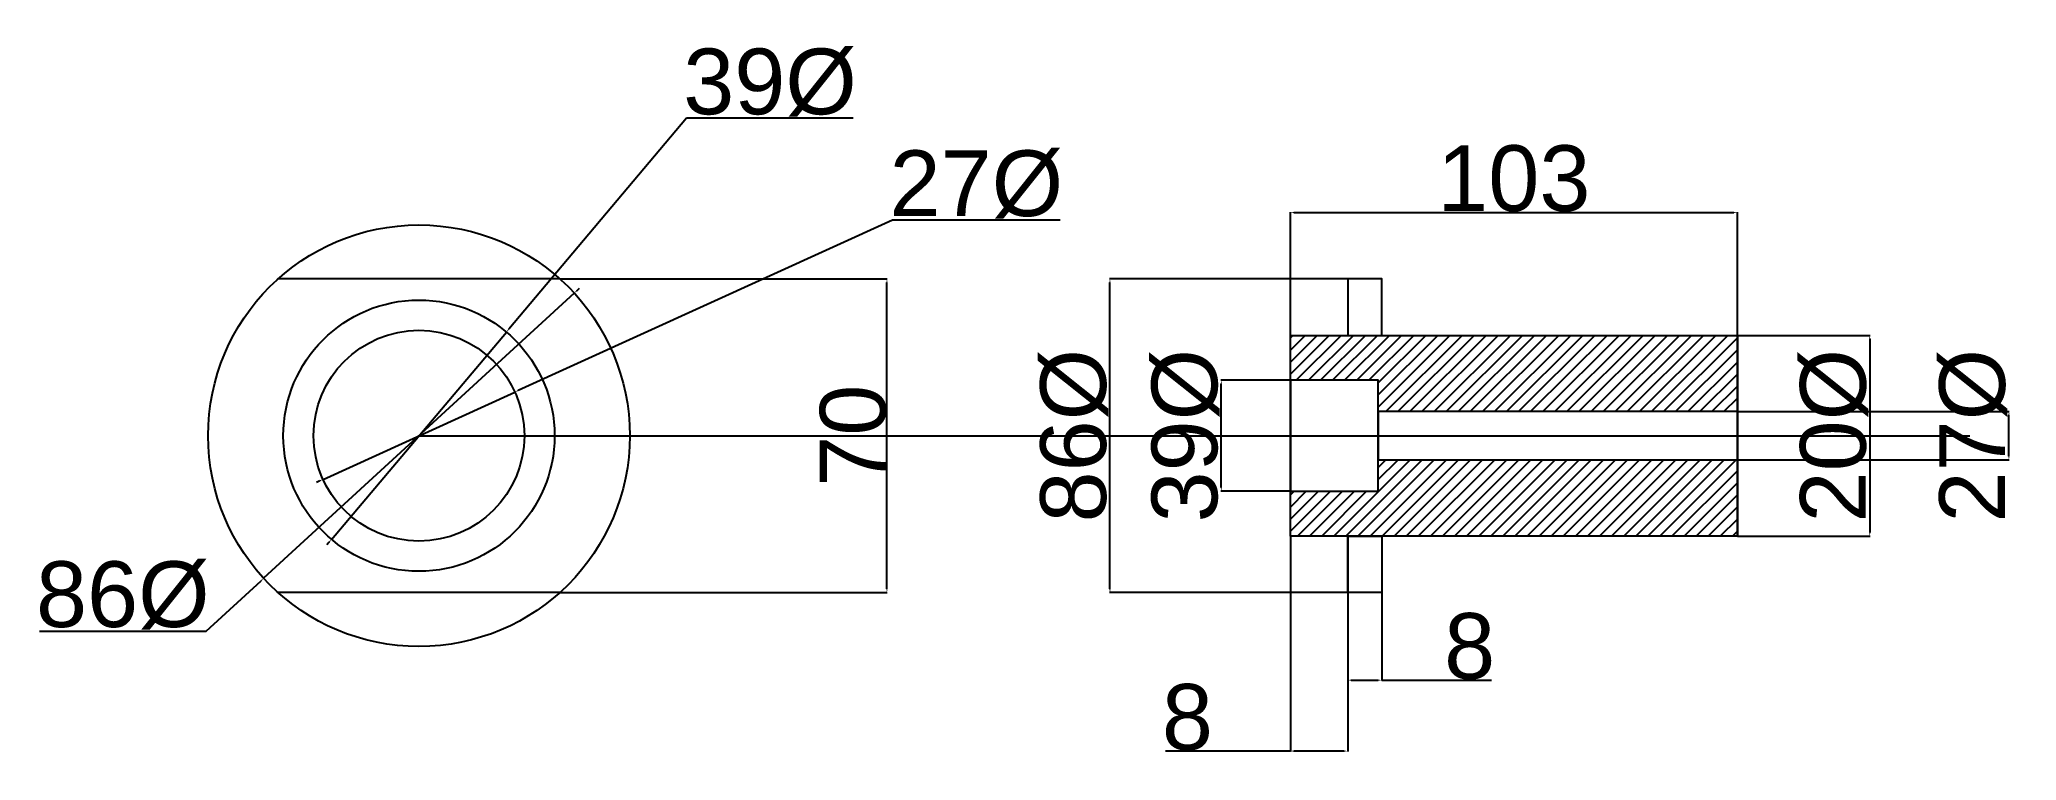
# Model space of a CAD drawing. Header units: millimetres. Extents: x 707 to 7321, y 285 to 2698.
import ezdxf

# ---------------------------------------------------------------- set-up
doc = ezdxf.new("R2010")
doc.units = ezdxf.units.MM
doc.styles.get("Standard").update_dxf_attribs({"font": 'arial.ttf'})
doc.dimstyles.new('ISO-25', dxfattribs={"dimtxt": 2.5, "dimasz": 2.5, "dimexe": 1.25, "dimexo": 0.625, "dimtad": 1, "dimtxsty": 'Standard', "dimcen": 2.5, "dimadec": 0, "dimazin": 0, "dimtfac": 1, "dimtmove": 0, "dimatfit": 3, "dimfxl": 1, "dimarcsym": 0})

# ---------------------------------------------------------------- blocks, each defined once
blk = doc.blocks.new('*D3')
at = {"color": 0, "linetype": 'Continuous', "lineweight": -2, "transparency": 16777216}
for p, q in [((4891.4, 1036.6), (4891.4, 2120.4)), ((4903.4, 2119.1), (6374.9, 2119.1)), ((6386.9, 1036.6), (6386.9, 2120.4))]:
    blk.add_line(p, q, dxfattribs=at)
at = {"color": 0, "linetype": 'Continuous', "transparency": 16777216}
for points in [[(4903.4, 2121.1), (4903.4, 2117.1), (4891.4, 2119.1)], [(6374.9, 2121.1), (6374.9, 2117.1), (6386.9, 2119.1)]]:
    blk.add_solid(points, dxfattribs=at)
at = {"layer": 'Defpoints', "color": 0, "linetype": 'Continuous', "transparency": 16777216}
for p in [(6386.9, 2119.1), (4891.4, 1036), (6386.9, 1036)]:
    blk.add_point(p, dxfattribs=at)
at = {"color": 0, "linetype": 'Continuous', "transparency": 16777216, "insert": (5639.1, 2232.1), "char_height": 220, "attachment_point": 5}
blk.add_mtext('103', dxfattribs=at)
blk = doc.blocks.new('*D4')
at = {"color": 0, "linetype": 'Continuous', "lineweight": -2, "transparency": 16777216}
for p, q in [((6387.5, 1707.7), (6831.1, 1707.7)), ((6829.9, 1695.7), (6829.9, 1048)), ((6387.5, 1036), (6831.1, 1036))]:
    blk.add_line(p, q, dxfattribs=at)
at = {"color": 0, "linetype": 'Continuous', "transparency": 16777216}
for points in [[(6827.9, 1695.7), (6831.9, 1695.7), (6829.9, 1707.7)], [(6827.9, 1048), (6831.9, 1048), (6829.9, 1036)]]:
    blk.add_solid(points, dxfattribs=at)
at = {"layer": 'Defpoints', "color": 0, "linetype": 'Continuous', "transparency": 16777216}
for p in [(6386.9, 1707.7), (6386.9, 1036), (6829.9, 1036)]:
    blk.add_point(p, dxfattribs=at)
at = {"color": 0, "linetype": 'Continuous', "transparency": 16777216, "insert": (6710.8, 1371.8), "char_height": 220, "attachment_point": 5, "rotation": 90}
blk.add_mtext('20%%C', dxfattribs=at)
blk = doc.blocks.new('*D5')
at = {"color": 0, "linetype": 'Continuous', "lineweight": -2, "transparency": 16777216}
for p, q in [((6387.5, 1452.3), (7296.7, 1452.3)), ((7295.5, 1303.4), (7295.5, 1440.3)), ((6387.5, 1291.4), (7296.7, 1291.4))]:
    blk.add_line(p, q, dxfattribs=at)
at = {"color": 0, "linetype": 'Continuous', "transparency": 16777216}
for points in [[(7293.5, 1440.3), (7297.5, 1440.3), (7295.5, 1452.3)], [(7293.5, 1303.4), (7297.5, 1303.4), (7295.5, 1291.4)]]:
    blk.add_solid(points, dxfattribs=at)
at = {"layer": 'Defpoints', "color": 0, "linetype": 'Continuous', "transparency": 16777216}
for p in [(6386.9, 1452.3), (7295.5, 1452.3), (6386.9, 1291.4)]:
    blk.add_point(p, dxfattribs=at)
at = {"color": 0, "linetype": 'Continuous', "transparency": 16777216, "insert": (7176.4, 1371.8), "char_height": 220, "attachment_point": 5, "rotation": 90}
blk.add_mtext('27%%C', dxfattribs=at)
blk = doc.blocks.new('*D6')
at = {"color": 0, "linetype": 'Continuous', "lineweight": -2, "transparency": 16777216}
for p, q in [((4890.7, 1557.2), (4659, 1557.2)), ((4660.3, 1198.5), (4660.3, 1545.2)), ((4890.7, 1186.5), (4659, 1186.5))]:
    blk.add_line(p, q, dxfattribs=at)
at = {"color": 0, "linetype": 'Continuous', "transparency": 16777216}
for points in [[(4658.3, 1545.2), (4662.3, 1545.2), (4660.3, 1557.2)], [(4658.3, 1198.5), (4662.3, 1198.5), (4660.3, 1186.5)]]:
    blk.add_solid(points, dxfattribs=at)
at = {"layer": 'Defpoints', "color": 0, "linetype": 'Continuous', "transparency": 16777216}
for p in [(4660.3, 1557.2), (4891.4, 1557.2), (4891.4, 1186.5)]:
    blk.add_point(p, dxfattribs=at)
at = {"color": 0, "linetype": 'Continuous', "transparency": 16777216, "insert": (4541.2, 1371.8), "char_height": 220, "attachment_point": 5, "rotation": 90}
blk.add_mtext('39%%C', dxfattribs=at)
blk = doc.blocks.new('*D7')
at = {"color": 0, "linetype": 'Continuous', "lineweight": -2, "transparency": 16777216}
for p, q in [((5083.3, 846.8), (5083.3, 552.4)), ((5197.4, 846.8), (5197.4, 552.4)), ((5095.3, 553.7), (5185.4, 553.7)), ((5197.4, 553.7), (5564.4, 553.7))]:
    blk.add_line(p, q, dxfattribs=at)
at = {"color": 0, "linetype": 'Continuous', "transparency": 16777216}
for points in [[(5095.3, 555.7), (5095.3, 551.7), (5083.3, 553.7)], [(5185.4, 555.7), (5185.4, 551.7), (5197.4, 553.7)]]:
    blk.add_solid(points, dxfattribs=at)
at = {"layer": 'Defpoints', "color": 0, "linetype": 'Continuous', "transparency": 16777216}
for p in [(5083.3, 847.4), (5197.4, 847.4), (5083.3, 553.7)]:
    blk.add_point(p, dxfattribs=at)
at = {"color": 0, "linetype": 'Continuous', "transparency": 16777216, "insert": (5491.3, 666.6), "char_height": 220, "attachment_point": 5}
blk.add_mtext('8', dxfattribs=at)
blk = doc.blocks.new('*D8')
at = {"color": 0, "linetype": 'Continuous', "lineweight": -2, "transparency": 16777216}
for p, q in [((4891.4, 1035.4), (4891.4, 315.1)), ((5083.3, 1035.4), (5083.3, 315.1)), ((4891.4, 316.3), (4473.9, 316.3)), ((5071.3, 316.3), (4903.4, 316.3))]:
    blk.add_line(p, q, dxfattribs=at)
at = {"color": 0, "linetype": 'Continuous', "transparency": 16777216}
for points in [[(4903.4, 318.3), (4903.4, 314.3), (4891.4, 316.3)], [(5071.3, 318.3), (5071.3, 314.3), (5083.3, 316.3)]]:
    blk.add_solid(points, dxfattribs=at)
at = {"layer": 'Defpoints', "color": 0, "linetype": 'Continuous', "transparency": 16777216}
for p in [(4891.4, 1036), (5083.3, 1036), (4891.4, 316.3)]:
    blk.add_point(p, dxfattribs=at)
at = {"color": 0, "linetype": 'Continuous', "transparency": 16777216, "insert": (4547, 429.3), "char_height": 220, "attachment_point": 5}
blk.add_mtext('8', dxfattribs=at)
blk = doc.blocks.new('*D9')
at = {"color": 0, "linetype": 'Continuous', "lineweight": -2, "transparency": 16777216}
for p, q in [((5082.7, 1896.3), (4286.6, 1896.3)), ((4287.9, 858.8), (4287.9, 1884.3)), ((5082.7, 846.8), (4286.6, 846.8))]:
    blk.add_line(p, q, dxfattribs=at)
at = {"color": 0, "linetype": 'Continuous', "transparency": 16777216}
for points in [[(4285.9, 1884.3), (4289.9, 1884.3), (4287.9, 1896.3)], [(4285.9, 858.8), (4289.9, 858.8), (4287.9, 846.8)]]:
    blk.add_solid(points, dxfattribs=at)
at = {"layer": 'Defpoints', "color": 0, "linetype": 'Continuous', "transparency": 16777216}
for p in [(4287.9, 1896.3), (5083.3, 1896.3), (5083.3, 846.8)]:
    blk.add_point(p, dxfattribs=at)
at = {"color": 0, "linetype": 'Continuous', "transparency": 16777216, "insert": (4168.8, 1371.8), "char_height": 220, "attachment_point": 5, "rotation": 90}
blk.add_mtext('86%%C', dxfattribs=at)
blk = doc.blocks.new('*D10')
at = {"color": 0, "linetype": 'Continuous', "lineweight": -2, "transparency": 16777216}
for p, q in [((2504.3, 1857.1), (2513.2, 1865.2)), ((2495.5, 1849), (1456.5, 894.7)), ((1264.3, 718.2), (1447.7, 886.6)), ((706.7, 718.2), (1264.3, 718.2))]:
    blk.add_line(p, q, dxfattribs=at)
at = {"color": 0, "linetype": 'Continuous', "transparency": 16777216}
for points in [[(2503, 1858.6), (2505.7, 1855.6), (2495.5, 1849)], [(1446.3, 888.1), (1449, 885.1), (1456.5, 894.7)]]:
    blk.add_solid(points, dxfattribs=at)
at = {"layer": 'Defpoints', "color": 0, "linetype": 'Continuous', "transparency": 16777216}
for p in [(2495.5, 1849), (1456.5, 894.7)]:
    blk.add_point(p, dxfattribs=at)
at = {"color": 0, "linetype": 'Continuous', "transparency": 16777216, "insert": (985.2, 837.3), "char_height": 220, "attachment_point": 5}
blk.add_mtext('86%%C', dxfattribs=at)
blk = doc.blocks.new('*D11')
at = {"color": 0, "linetype": 'Continuous', "lineweight": -2, "transparency": 16777216}
for p, q in [((2871.6, 2434.2), (2276.2, 1728)), ((3428.8, 2434.2), (2871.6, 2434.2)), ((1683.5, 1024.9), (2268.5, 1718.8)), ((1675.8, 1015.7), (1668.1, 1006.6))]:
    blk.add_line(p, q, dxfattribs=at)
at = {"color": 0, "linetype": 'Continuous', "transparency": 16777216}
for points in [[(2274.7, 1729.2), (2277.8, 1726.7), (2268.5, 1718.8)], [(1674.3, 1017), (1677.3, 1014.4), (1683.5, 1024.9)]]:
    blk.add_solid(points, dxfattribs=at)
at = {"layer": 'Defpoints', "color": 0, "linetype": 'Continuous', "transparency": 16777216}
for p in [(2268.5, 1718.8), (1683.5, 1024.9)]:
    blk.add_point(p, dxfattribs=at)
at = {"color": 0, "linetype": 'Continuous', "transparency": 16777216, "insert": (3150.5, 2553.3), "char_height": 220, "attachment_point": 5}
blk.add_mtext('39%%C', dxfattribs=at)
blk = doc.blocks.new('*D12')
at = {"color": 0, "linetype": 'Continuous', "lineweight": -2, "transparency": 16777216}
for p, q in [((3560, 2093.4), (2307.9, 1523)), ((4121.2, 2093.4), (3560, 2093.4)), ((1655.1, 1225.7), (2297, 1518)), ((1644.1, 1220.7), (1633.2, 1215.7))]:
    blk.add_line(p, q, dxfattribs=at)
at = {"color": 0, "linetype": 'Continuous', "transparency": 16777216}
for points in [[(2307.1, 1524.8), (2308.7, 1521.2), (2297, 1518)], [(1643.3, 1222.5), (1645, 1218.9), (1655.1, 1225.7)]]:
    blk.add_solid(points, dxfattribs=at)
at = {"layer": 'Defpoints', "color": 0, "linetype": 'Continuous', "transparency": 16777216}
for p in [(2297, 1518), (1655.1, 1225.7)]:
    blk.add_point(p, dxfattribs=at)
at = {"color": 0, "linetype": 'Continuous', "transparency": 16777216, "insert": (3840.9, 2212.5), "char_height": 220, "attachment_point": 5}
blk.add_mtext('27%%C', dxfattribs=at)
blk = doc.blocks.new('*D13')
at = {"color": 0, "linetype": 'Continuous', "lineweight": -2, "transparency": 16777216}
for p, q in [((2448.3, 1896.3), (3543, 1896.3)), ((3541.8, 859.4), (3541.8, 1884.3)), ((2448.3, 847.4), (3543, 847.4))]:
    blk.add_line(p, q, dxfattribs=at)
at = {"color": 0, "linetype": 'Continuous', "transparency": 16777216}
for points in [[(3539.8, 1884.3), (3543.8, 1884.3), (3541.8, 1896.3)], [(3539.8, 859.4), (3543.8, 859.4), (3541.8, 847.4)]]:
    blk.add_solid(points, dxfattribs=at)
at = {"layer": 'Defpoints', "color": 0, "linetype": 'Continuous', "transparency": 16777216}
for p in [(2447.7, 1896.3), (3541.8, 1896.3), (2447.7, 847.4)]:
    blk.add_point(p, dxfattribs=at)
at = {"color": 0, "linetype": 'Continuous', "transparency": 16777216, "insert": (3428.8, 1371.8), "char_height": 220, "attachment_point": 5, "rotation": 90}
blk.add_mtext('70', dxfattribs=at)

msp = doc.modelspace()

# ---------------------------------------------------------------- hatches: boundary and pattern name
h = msp.add_hatch()
h.set_pattern_fill('ANSI31', color=256, scale=9)
h.paths.add_polyline_path([(6386.902, 1707.668), (4891.374, 1707.668), (4891.374, 1557.229), (5185.577, 1557.229), (5185.577, 1452.271), (6386.902, 1452.271)])
h.paths.add_polyline_path([(6386.902, 1291.42), (5185.577, 1291.42), (5185.577, 1186.462), (4891.374, 1186.462), (4891.374, 1036.023), (6386.902, 1036.023)])

# ---------------------------------------------------------------- linework, layer by layer
for p, q in [((2447.717, 1896.267), (1504.308, 1896.267)), ((2447.717, 847.424), (1504.308, 847.424))]:
    msp.add_line(p, q)
at = {"color": 1, "linetype": 'Continuous', "lineweight": -3}
msp.add_line((1976.013, 1371.846), (7164.732, 1371.846), dxfattribs=at)
for points in [[(5083.349, 1707.668), (5197.39, 1707.668), (5197.39, 1896.267), (5083.349, 1896.267)], [(4891.374, 1707.668), (6386.902, 1707.668), (6386.902, 1036.023), (4891.374, 1036.023)], [(4891.374, 1186.462), (5185.577, 1186.462), (5185.577, 1557.229), (4891.374, 1557.229)], [(5185.577, 1291.42), (6386.902, 1291.42), (6386.902, 1452.271), (5185.577, 1452.271)], [(5083.349, 1036.023), (5197.39, 1036.023), (5197.39, 847.424), (5083.349, 847.424)]]:
    msp.add_lwpolyline(points, close=True)
for radius in [705.353, 453.766, 352.677]:
    msp.add_circle((1976.013, 1371.846), radius)

# ---------------------------------------------------------------- dimensions: what is measured, and where the dimension line sits
at = {"linetype": 'Continuous'}
for p1, p2, text, picture, middle in [((1683.539, 1024.912), (2268.487, 1718.779), '39%%C', '*D11', (3150.52, 2434.186)), ((1655.064, 1225.65), (2296.961, 1518.041), '27%%C', '*D12', (3840.911, 2093.384))]:
    dim = msp.add_diameter_dim_2p(p1=p1, p2=p2, text=text, dimstyle='ISO-25', override={"dimtxt": 220, "dimasz": 12, "dimtoh": 1}, dxfattribs=at)
    dim.commit()
    dim.dimension.update_dxf_attribs({"geometry": picture, "text_midpoint": middle, "dimtype": 163})
for base, p1, p2, angle, text, picture, middle, dimtype in [((6386.902, 2119.113), (4891.374, 1036.023), (6386.902, 1036.023), 0, '103', '*D3', (5639.138, 2119.113), 161), ((4287.868, 1896.267), (5083.349, 846.799), (5083.349, 1896.267), 90, '86%%C', '*D9', (4287.868, 1371.846), 160), ((6829.874, 1036.023), (6386.902, 1707.668), (6386.902, 1036.023), 90, '20%%C', '*D4', (6829.874, 1371.846), 160), ((4660.294, 1557.229), (4891.374, 1186.462), (4891.374, 1557.229), 90, '39%%C', '*D6', (4660.294, 1371.846), 160), ((7295.483, 1452.271), (6386.902, 1291.42), (6386.902, 1452.271), 90, '27%%C', '*D5', (7295.483, 1371.846), 160)]:
    dim = msp.add_linear_dim(base=base, p1=p1, p2=p2, angle=angle, text=text, dimstyle='ISO-25', override={"dimtxt": 220, "dimasz": 12, "dimtoh": 1}, dxfattribs=at)
    dim.commit()
    dim.dimension.update_dxf_attribs({"geometry": picture, "text_midpoint": middle, "dimtype": dimtype})
dim = msp.add_diameter_dim_2p(p1=(2495.501, 1848.978), p2=(1456.524, 894.713), text='86%%C', dimstyle='ISO-25', override={"dimtxt": 220, "dimasz": 12, "dimtoh": 1}, dxfattribs=at)
dim.commit()
dim.dimension.update_dxf_attribs({"geometry": '*D10', "text_midpoint": (985.179, 837.294)})
dim = msp.add_linear_dim(base=(3541.757, 1896.267), p1=(2447.717, 847.424), p2=(2447.717, 1896.267), angle=90, text='70', dimstyle='ISO-25', override={"dimtxt": 220, "dimasz": 12, "dimtoh": 1}, dxfattribs=at)
dim.commit()
dim.dimension.update_dxf_attribs({"geometry": '*D13', "text_midpoint": (3428.805, 1371.846)})
for base, p1, p2, picture, middle in [((4891.374, 316.348), (5083.349, 1036.023), (4891.374, 1036.023), '*D8', (4547.001, 316.348)), ((5083.349, 553.692), (5197.39, 847.424), (5083.349, 847.424), '*D7', (5491.321, 553.692))]:
    dim = msp.add_linear_dim(base=base, p1=p1, p2=p2, text='8', dimstyle='ISO-25', override={"dimtxt": 220, "dimasz": 12, "dimtoh": 1}, dxfattribs=at)
    dim.commit()
    dim.dimension.update_dxf_attribs({"geometry": picture, "text_midpoint": middle, "dimtype": 160})

doc.saveas('drawing.dxf')
